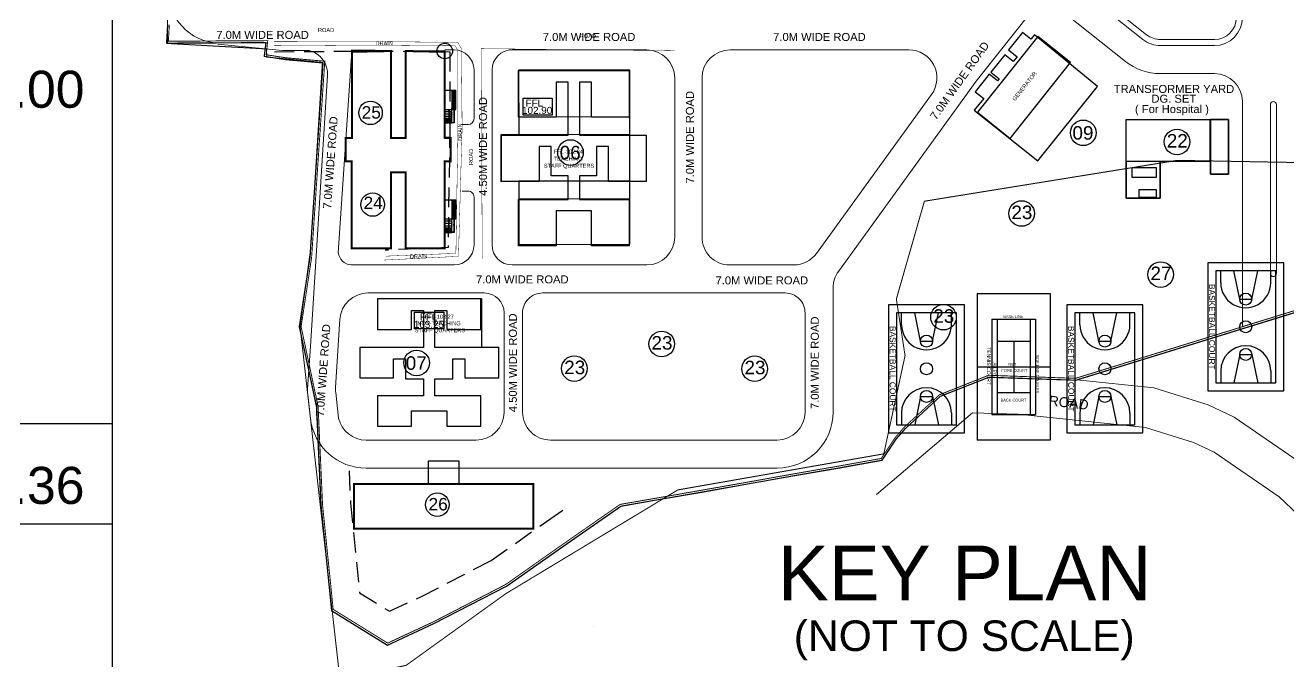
# Model space of a CAD drawing. Extents: x 6345096 to 6738923, y -6490958 to -6305885.
# Drawn here: x 6699366 to 6717932, y -6370210 to -6360860 of the extents above; entities that cross this region are included whole.
import ezdxf
from ezdxf.enums import TextEntityAlignment as Align

# ---------------------------------------------------------------- set-up
doc = ezdxf.new("R2010")
doc.units = 0
doc.header["$LTSCALE"] = 600
doc.header["$MEASUREMENT"] = 0
for name, pattern in [('1', [0]), ('CONTINUA', [0]), ('DASHED', [0.75, 0.5, -0.25]), ('DASHED2', [0.375, 0.25, -0.125]), ('HIDDEN', [0.375, 0.25, -0.125])]:
    doc.linetypes.add(name, pattern=pattern)
for name, color, linetype in [('Cal Hat', 8, 'CONTINUOUS'), ('play field', 30, '1'), ('TITLE', 7, 'CONTINUOUS')]:
    doc.layers.add(name, color=color, linetype=linetype)
doc.styles.add('AR', font='arial.ttf')
doc.styles.add('ari', font='arial.ttf')
doc.styles.add('ARIAL', font='arial.ttf')

# ---------------------------------------------------------------- blocks, each defined once
blk = doc.blocks.new('A$C57FB3ACC')
at = {"layer": 'play field', "color": 8}
for p, q in [((16000, 19000), (-16000, 19000)), ((-16000, 19000), (-16000, 0)), ((16000, 0), (16000, 19000)), ((14000, 17000), (-14000, 17000)), ((-14000, 17000), (-14000, 2000)), ((14000, 2000), (14000, 17000)), ((-11005.01906646974, 15750), (-14000, 15750)), ((11005.01906646974, 15750), (14000, 15750)), ((-6910.890824298374, 11000), (-14000, 12500)), ((-6910.890824298374, 8000), (-6910.890824298374, 11000)), ((6910.890824298374, 11000), (14000, 12500)), ((6910.890824298374, 8000), (6910.890824298374, 11000)), ((-6910.890824298374, 8000), (-14000, 6560.900439999066)), ((6910.890824298374, 8000), (14000, 6560.900439999066)), ((-11005.01906646974, 3250), (-14000, 3250)), ((11005.01906646974, 3250), (14000, 3250)), ((-16000, 0), (16000, 0)), ((-14000, 2000), (14000, 2000))]:
    blk.add_line(p, q, dxfattribs=at)
for centre in [(-6910.890824298374, 9500), (0, 9500), (6910.890824298374, 9500)]:
    blk.add_circle(centre, 1500, dxfattribs=at)
for centre, start, end in [((-11005.01906646974, 9500), 270, 90), ((11005.01906646974, 9500), 90, 270)]:
    blk.add_arc(centre, 6250, start, end, dxfattribs=at)
at = {"layer": 'play field', "color": 8, "style": 'ARIAL'}
blk.add_text('BASKETBALL COURT', height=1500, dxfattribs=at).set_placement((0, 322.0909529775381, -101446.0831865), align=Align.CENTER)
blk = doc.blocks.new('A$C5AAC70FB')
at = {"layer": 'play field', "color": 8, "linetype": 'Continuous'}
for p, q in [((-9140, 18300), (-9140, -18300)), ((-9140, 18300), (9140, 18300)), ((9140, 18300), (9140, -18300)), ((-5480, 11900), (5480, 11900)), ((-5480, 11900), (-5480, -11900)), ((-4110, 11900), (-4110, -11900)), ((4110, 11900), (4110, -11900)), ((5480, 11900), (5480, -11900)), ((-4110, 6400), (4110, 6400)), ((0, 6400), (0, -6400)), ((-9140, 0), (9140, 0)), ((-4110, -6400), (4110, -6400)), ((-5480, -11900), (5480, -11900)), ((9140, -18300), (-9140, -18300))]:
    blk.add_line(p, q, dxfattribs=at)
at = {"layer": 'play field', "color": 8, "linetype": 'Continuous', "style": 'ari'}
for s, p in [('BASE LINE', (-2617.251715769991, 12219.40859668329)), ('NET', (-1324.38076695241, 301.3204202204943)), ('FORE COURT', (-3061.297022789717, -1270.405404459685)), ('BACK COURT', (-3265.78584507294, -8653.840311143547))]:
    blk.add_text(s, height=700, dxfattribs=at).set_placement(p)
for s, height, p in [('TENNIS COURT', 900, (-6686.405499437824, 4908.493887424469)), ('ALLEY', 700, (-5063.902321655303, 1054.881387010217)), ('SIDE LINE DOUBLES', 700, (5578.658892244101, 3068.289263747633))]:
    blk.add_text(s, height=height, rotation=270, dxfattribs=at).set_placement(p)
blk = doc.blocks.new('A$C67844AE1')
at = {"layer": 'TITLE', "color": 8, "lineweight": 0}
for p, q in [((-16236.13057433441, -16785.7366180839, 6.041746194570441), (-15478.5552163301, -15834.73008634429, 6.041746194570441)), ((-14883.93285097741, -15767.41197728645, 6.041746194570441), (-13980.15159299877, -16487.36750564817, 6.041746194570441)), ((-27693.55929479469, -16228.86691820901, 6.041746194570441), (-26714.29723167978, -16322.65796003956, 6.041746194570441)), ((-26679.7175451871, -16324.31016659271, 6.041746194570441), (-26309.20610124525, -16324.31044453662, 6.041746194570441)), ((-24123.01868629362, -16313.80949970335, 6.041746194570441), (-24263.7890836494, -16313.80941199325, 6.041746194570441)), ((-21212.40150070284, -16313.81181946769, 6.041746194570441), (-23246.4990218468, -16313.81015732326, 6.041746194570441)), ((-17251.02850142494, -16313.81153865159, 6.041746194570441), (-19953.9350798456, -16313.81153865159, 6.041746194570441)), ((-26033.87566015497, -16699.32361606043, 6.041746194570441), (-26291.54600066226, -20787.00026284531, 6.041746194570441)), ((-23548.74740877002, -16616.05814672541, 6.041746194570441), (-23548.74890224542, -19259.85501350742, 6.041746194570441)), ((-20789.25575112831, -19138.95741074719, 6.041746194570441), (-20789.25439389516, -16736.95948278345, 6.041746194570441)), ((-20377.08223349508, -16736.48045547679, 6.041746194570441), (-20377.08223349508, -19138.47937361151, 6.041746194570441)), ((-18317.7210977599, -19659.64230823983, 6.041746194570441), (-16236.13057433441, -16785.7366180839, 6.041746194570441)), ((-12636.78400860168, -16671.72187961172, 6.041746194570441), (-13452.84733670205, -16671.72187961172, 6.041746194570441)), ((-18648.11658945028, -19387.17659035232, 6.041746194570441), (-16908.33113372512, -16985.17712657619, 6.041746194570441)), ((-12213.63658438623, -17094.86930382811, 6.041746194570441), (-12213.6369567411, -20493.47525531799, 6.041746194570441)), ((-25679.51314871013, -19562.10210048035, 6.041746194570441), (-24123.02057723608, -19562.10284927301, 6.041746194570441)), ((-23246.50091278646, -19562.10334441531, 6.041746194570441), (-21212.40341438726, -19562.104595921, 6.041746194570441)), ((-19960.46115516406, -19562.10530313849, 6.041746194570441), (-18990.81419619173, -19562.10585086141, 6.041746194570441)), ((-23667.87920333445, -19985.25063300785, 6.041746194570441), (-25425.0078760637, -19985.24964041635, 6.041746194570441)), ((-22786.05751862936, -19985.25130188651, 6.041746194570441), (-19122.23158580437, -19985.25130188651, 6.041746194570441)), ((-18398.17115416471, -21784.40163315646, 6.041746194570441), (-18398.17115416471, -19907.86047188938, 6.041746194570441)), ((-25847.31734326854, -20381.77642606106, 6.041746194570441), (-25912.44730074238, -21414.99664799962, 6.041746194570441)), ((-23365.63205981161, -21784.84745606501, 6.041746194570441), (-23365.63121387642, -20287.49896391388, 6.041746194570441)), ((-23088.3058495922, -21784.73707332462, 6.041746194570441), (-23088.3058495922, -20287.49946204107, 6.041746194570441)), ((-18819.98325450439, -21784.40163315646, 6.041746194570441), (-18819.98325450439, -20287.49946204107, 6.041746194570441)), ((-26291.54600066226, -20787.00026284531, 6.041746194570441), (-26335.12050112057, -21440.62182901707, 6.041746194570441)), ((-26333.38193552196, -21516.28027641214, 6.041746194570441), (-26292.3377845576, -21879.51833123993, 6.041746194570441)), ((-25910.60973807611, -21489.1285599526, 6.041746194570441), (-25866.96629078966, -21875.37021730561, 6.041746194570441)), ((-25451.2807163028, -22208.15760590602, 6.041746194570441), (-23788.69626923278, -22207.9946330199, 6.041746194570441)), ((-22665.11694684438, -22207.88449551165, 6.041746194570441), (-19243.08920018841, -22207.54905534815, 6.041746194570441)), ((-25451.16725534946, -22630.7906023981, 6.041746194570441), (-19243.04772165883, -22630.69647748116, 6.041746194570441))]:
    blk.add_line(p, q, dxfattribs=at)
at = {"layer": 'TITLE', "color": 8, "linetype": 'DASHED'}
for p, q in [((-26836.66796319094, -16340.82476489246), (-25341.21401870903, -16331.74041484389)), ((-25341.21401870903, -16331.74041484389), (-24185.47118912265, -16341.1228019204)), ((-24213.07213649619, -19300.88381020539), (-25161.6437872164, -19338.67026321683))]:
    blk.add_line(p, q, dxfattribs=at)
at = {"layer": 'TITLE', "color": 8, "linetype": 'DASHED', "ltscale": 100}
for p, q in [((-24262.48399872519, -16923.34726718627), (-24094.73626970407, -16923.34726718627)), ((-24094.73626981582, -17214.0797742093), (-24094.73626970407, -16923.34726718627)), ((-24262.48399872519, -17214.07977409754), (-24094.73626981582, -17214.0797742093)), ((-24262.48399883788, -18577.24920109008), (-24094.73626992945, -18577.24920109008)), ((-24094.73626992945, -18867.9817081159), (-24094.73626992945, -18577.24920109008)), ((-24262.48399883788, -18867.98170800135), (-24094.73626992945, -18867.9817081159))]:
    blk.add_line(p, q, dxfattribs=at)
at = {"layer": 'TITLE', "color": 8}
for p, q in [((-24158.20838540699, -16937.25068258028), (-24158.20838540699, -17214.0797742093)), ((-24140.07349575404, -16937.25068258028), (-24140.07349575404, -17200.17635881528)), ((-24121.93860610016, -16923.34726718627), (-24121.93860621285, -17214.0797742093)), ((-24158.20838552061, -18591.15261648409), (-24158.20838552061, -18867.9817081159)), ((-24140.07349586673, -18591.15261648409), (-24140.07349586673, -18854.07829272188)), ((-24121.93860632554, -18577.24920109008), (-24121.93860632554, -18867.9817081159))]:
    blk.add_line(p, q, dxfattribs=at)
at = {"layer": 'TITLE', "color": 8, "linetype": 'Continuous'}
for p, q in [((-24262.48399872519, -17242.43831282295), (-24158.20838540699, -17242.43831282295)), ((-24262.48399872519, -17279.09747911245), (-24158.20838540699, -17279.09747911245)), ((-24262.48399872519, -17315.34768525884), (-24158.20838540699, -17315.34768525884)), ((-24262.48399872519, -17345.97345121391), (-24158.20838540699, -17345.97345121391)), ((-24262.48399872519, -17363.30301682744), (-24158.20838540699, -17363.30301682744)), ((-24261.87950230576, -17214.0797742093), (-24171.20505628455, -17214.0797742093)), ((-24262.48399872519, -17376.94210878201), (-24158.20838540699, -17376.94210878201)), ((-24262.48399872519, -17387.85330185946), (-24158.20838540699, -17387.85330185946)), ((-24262.48399872519, -17396.0369987106), (-24158.20838540699, -17396.0369987106)), ((-24262.48399872519, -17403.25771812629), (-24158.20838540699, -17403.25771812629)), ((-24262.48399872519, -17408.39225511905), (-24158.20838540699, -17408.39225511905)), ((-24262.48399872519, -17412.56421744078), (-24158.20838540699, -17412.56421744078)), ((-24262.48399872519, -17415.61297453847), (-24158.20838540699, -17415.61297453847)), ((-24262.48399872519, -17417.79503421765), (-24158.20838540699, -17417.79503421765)), ((-24262.48399872519, -17417.79503421765), (-24158.20838540699, -17417.79503421765)), ((-24261.87950241845, -18867.9817081159), (-24171.20505639818, -18867.9817081159)), ((-24262.48399883788, -18896.34024672676), (-24158.20838552061, -18896.34024672676)), ((-24262.48399883788, -18932.99941301905), (-24158.20838552061, -18932.99941301905)), ((-24262.48399883788, -18969.24961916264), (-24158.20838552061, -18969.24961916264)), ((-24262.48399883788, -18999.87538511772), (-24158.20838552061, -18999.87538511772)), ((-24262.48399883788, -19017.20495073404), (-24158.20838552061, -19017.20495073404)), ((-24262.48399883788, -19030.84404268581), (-24158.20838552061, -19030.84404268581)), ((-24262.48399883788, -19041.75523576606), (-24158.20838552061, -19041.75523576606)), ((-24262.48399883788, -19049.93893250264), (-24158.20838552061, -19049.93893250264)), ((-24262.48399883788, -19057.15965203289), (-24158.20838552061, -19057.15965203289)), ((-24262.48399883788, -19062.29418902565), (-24158.20838552061, -19062.29418902565)), ((-24262.48399883788, -19066.46615123283), (-24158.20838552061, -19066.46615123283)), ((-24262.48399883788, -19069.51490844414), (-24158.20838552061, -19069.51490844414)), ((-24262.48399883788, -19071.69696812145), (-24158.20838552061, -19071.69696812145)), ((-24262.48399883788, -19071.69696812145), (-24158.20838552061, -19071.69696812145))]:
    blk.add_line(p, q, dxfattribs=at)
at = {"layer": 'TITLE', "color": 10, "const_width": 13.90341536710113}
for points in [[(-28451.31117618829, -15930.75249728002), (-28467.87179264612, -16210.0517660873), (-26967.79346851259, -16202.18135446589), (-26989.92021586094, -16410.08640367351), (-26668.81790076476, -16460.06694794353), (-26104.59704843815, -16509.78470159974), (-26302.12958008144, -19446.37821571622), (-26461.28282377217, -20494.47084922716), (-26203.43681076262, -21704.35703583341), (-26136.48606588412, -23190.24117042124), (-25974.53414860461, -24780.04178028926), (-25127.53202975728, -25303.76489114668), (-24428.47230482567, -24979.17676709034), (-23329.88752720319, -24412.24680237286), (-22466.85686992388, -23804.78625384066), (-21603.01902389899, -23204.31736918259), (-20976.70440534968, -23095.64375324082), (-20381.36585691478, -22991.72159010638), (-19689.94005721249, -22870.05700803082), (-19006.39585072268, -22747.7471685512), (-18322.98778915498, -22629.13324679062), (-17653.68342856411, -22509.33060868364), (-17442.17265672795, -22191.84297636803), (-17302.78714843933, -22031.05326980818), (-16773.81244061049, -21545.57228095829), (-16043.18920690753, -21255.79597723763), (-14732.03300415538, -21302.00477874372), (-4937.956947820261, -18274.15380112734)], [(-28424.10158364289, -15931.43583863694), (-28438.99975809827, -16182.6975753149), (-26937.52550213877, -16174.81983970571), (-26960.12786141131, -16387.19378405437), (-26665.52851406951, -16433.04906142876), (-26075.6678355094, -16485.02613347303), (-26275.06487600598, -19449.3381422013), (-26433.6442297427, -20493.65146307275), (-26176.3632609034, -21700.88630302809), (-26109.34589723498, -23188.24895511102), (-25948.82999964058, -24763.95288077276), (-25125.69322391599, -25272.91943860613), (-24440.44284463208, -24954.74328399263), (-23344.01962967496, -24388.92880413868), (-22482.44873602968, -23782.49573805742), (-21613.60158072039, -23178.5447943164), (-20981.36849081516, -23068.84424775839), (-20386.06178402714, -22964.92764285486), (-19694.69281388447, -22843.27306064498), (-19011.11743355636, -22720.95764306653), (-18327.71016354114, -22602.34385866858), (-17669.89212960843, -22484.59722427558), (-17463.85577859636, -22175.32695555594), (-17322.32444701996, -22012.06191055011), (-16788.50750106946, -21522.13682536688), (-16047.92344296724, -21228.40990698803), (-14735.67237557285, -21274.65729456954), (-4947.174260235392, -18248.53074446227)]]:
    blk.add_lwpolyline(points, dxfattribs=at)
at = {"layer": 'TITLE', "color": 10}
blk.add_lwpolyline([(-28451.31117618829, -15930.75249728002), (-28467.87179264612, -16210.0517660873), (-26967.79346851259, -16202.18135446589), (-26989.92021586094, -16410.08640367351), (-26668.81790076476, -16460.06694794353), (-26104.59704843815, -16509.78470159974), (-26302.12958008144, -19446.37821571622), (-26461.28282377217, -20494.47084922716), (-26203.43681076262, -21704.35703583341), (-26136.48606588412, -23190.24117042124), (-25974.53414860461, -24780.04178028926), (-25127.53202975728, -25303.76489114668), (-24428.47230482567, -24979.17676709034), (-23329.88752720319, -24412.24680237286), (-22466.85686992388, -23804.78625384066), (-21603.01902389899, -23204.31736918259), (-20976.70440534968, -23095.64375324082), (-20381.36585691478, -22991.72159010638), (-19689.94005721249, -22870.05700803082), (-19006.39585072268, -22747.7471685512), (-18322.98778915498, -22629.13324679062), (-17653.68342856411, -22509.33060868364), (-17442.17265672795, -22191.84297636803), (-17302.78714843933, -22031.05326980818), (-16773.81244061049, -21545.57228095829), (-16043.18920690753, -21255.79597723763), (-14732.03300415538, -21302.00477874372), (-4937.956947820261, -18274.15380112734)], dxfattribs=at)
at = {"layer": 'TITLE', "color": 8, "linetype": 'DASHED2', "lineweight": 0, "ltscale": 6, "const_width": 15.11240800771862, "elevation": 6.041746194570441, "flags": 128}
blk.add_lwpolyline([(-2003.942607223056, -7493.022437336855), (-2221.605873765424, -4307.361796673387), (-2175.489027251489, -3938.372299539857), (-1642.838876908645, 323.4609765885398), (-31.63796403072774, 24.63325830735266), (-84.93059517908841, 841.4086307333782), (-1706.645460566506, 881.6136084208265), (-3265.291560401209, 690.3582332814112), (-2836.478220277466, 167.1585978176445), (-4833.249894637614, -750.6262436248362), (-3799.088807530701, -1389.948632110842), (-5142.732266050763, -3563.411981752142), (-6084.858322412707, -4450.509217540734), (-6650.118356722407, -5438.195414333604), (-9382.008471018635, -5112.841180879623, 0.2432481144783865), (-10377.50674074236, -5544.875797742046), (-11866.9675324047, -5544.879686589353, 0.1663187665305588), (-12338.0777975684, -5051.480908730067), (-18844.77758856583, -2061.951781399548), (-19040.72283618059, -2458.023840594105), (-19480.61324196029, -2222.797760087997), (-21509.4650678644, -5575.341098213568), (-24942.08896204177, -3313.578777587973), (-24624.45408574585, -9224.480213693343), (-22945.68419595622, -9140.475591876544), (-23513.51374083478, -12602.37269944604), (-28454.08622551616, -12602.37269944604), (-28454.08622551616, -16216.56760477647), (-26957.89997406211, -16299.3263557367), (-26949.8603487974, -16422.41218512692), (-26111.32907236554, -16503.48865846172), (-26288.20469562989, -19309.43967782147), (-26448.87981755845, -20494.13156660181), (-25847.46642842516, -25816.60076768044), (-24848.61148361024, -25610.24737224635), (-23343.12513055932, -24528.20965815801), (-20742.27971240785, -22959.60215658788), (-17631.22960948199, -22415.08533672336), (-17309.78043791838, -20932.57389718946), (-17441.31981573347, -20076.69569815602), (-17017.68174000364, -18599.51898881141), (-13197.78392552584, -17982.00435156655), (-13197.78392552584, -17982.00435156655), (-13197.78392552584, -17982.00435156655), (-13197.78392552584, -17982.00435156655), (-4911.892013563775, -18134.04198074341), (-4911.892013563775, -18134.04198074341), (-4911.892013563775, -18134.04198074341), (-4911.892013563775, -18134.04198074341), (-4911.892013563775, -18134.04198074341), (-4911.892013563775, -18134.04198074341), (-4911.892013563775, -18134.04198074341), (-4911.892013563775, -18134.04198074341), (-4911.892013563775, -18134.04198074341), (-3079.13393324241, -17381.0627066223), (-3382.479550678283, -16841.79220015276), (-2832.221771162003, -15707.70815262571), (-2187.97141131945, -14381.29033707548), (-2077.319692396559, -13894.52980276849), (-1841.649042517878, -10424.78048633132)], format="xyb", close=True, dxfattribs=at)
at = {"layer": 'TITLE', "color": 8, "lineweight": 0, "elevation": 6.041746194570441}
for points in [[(-12213.63658438623, -14456.86706039216, 0.4142135623730989), (-12636.78400860168, -14033.71963617485), (-13839.94787144475, -14033.71963617485, 0.2283833569442895), (-14170.91810870636, -14193.21493224334), (-14687.59883194137, -14841.8193746144, 0.4142135623730747), (-14620.28072288539, -15436.4417400239), (-13716.49946490768, -16156.39726838656, 0.1697700466406371), (-13452.84733670205, -16248.5744553972), (-12636.78400860168, -16248.5744553972, 0.4142135623730849), (-12213.63658438623, -15825.42703118082)], [(-12304.3110324312, -14456.86706039216, 0.414213562373095), (-12636.78400860168, -14124.39408422168), (-13839.94787144475, -14124.39408422168, 0.2283833569443077), (-14099.99591498356, -14249.71181687433), (-14616.67663821951, -14898.31625919137, 0.4142135623730639), (-14563.7838382544, -15365.51954630204), (-13660.00258027576, -16085.47507471777, 0.1697700466406407), (-13452.84733670205, -16157.9000073513), (-12636.78400860168, -16157.9000073513, 0.414213562373095), (-12304.3110324312, -15825.42703118082)], [(-11699.81471212301, -17140.20652785059, 0.9999999999993792), (-11790.48916016985, -17140.20652785059), (-11790.48939594533, -19690.50093988422, 1.000001114345017), (-11699.81494790036, -19690.50093988422)]]:
    blk.add_lwpolyline(points, format="xyb", close=True, dxfattribs=at)
at = {"layer": 'TITLE', "color": 8, "const_width": 6.04496320308745}
for points in [[(-26842.40244478919, -16184.62217068952), (-25340.75838585664, -16186.65950465389), (-24066.65314942505, -16201.9333736347), (-24012.56300008297, -16291.28717854805), (-24001.07049740944, -17491.19665745553), (-24056.37634931225, -19432.33462791611), (-25174.57394480892, -19487.99731402472)], [(-26837.21876799408, -16250.15198980272), (-25341.12137837056, -16241.0637310585), (-24105.8122396851, -16251.09204202332), (-24064.58099648822, -16320.87545993365), (-24064.05562874582, -17491.92132764589), (-24094.95705747977, -19386.92504568119), (-25158.03462333512, -19429.27285404783)], [(-23715.02758846432, -16295.37302289158), (-23696.3777541006, -19474.47739114612)], [(-23715.02758846432, -16295.37302289158), (-20791.94273805618, -16326.69409971312)]]:
    blk.add_lwpolyline(points, dxfattribs=at)
at = {"layer": 'TITLE', "color": 8}
for points in [[(-16264.37181167584, -17225.02263024636), (-15303.69767955318, -17991.92602580972), (-14403.57394260168, -16864.3773012422), (-15353.59050529171, -16084.117470528), (-15407.52082701121, -16151.67417355254), (-15535.07544114348, -16049.84769210871), (-15746.2711063968, -16314.40541026928), (-15618.71649226453, -16416.23189176898), (-15676.04102989007, -16488.04041524418), (-15803.59564402234, -16386.21393380035), (-16014.79130927566, -16650.77165201586), (-15887.23669514339, -16752.59813345969), (-15910.99620750826, -16782.36087673903), (-16038.55082164053, -16680.5343952952), (-16249.74648689386, -16945.09211351164), (-16122.19187276158, -17046.91859495547), (-16264.37181167584, -17225.02263024636)], [(-24198.7096388638, -17385.64508484211), (-24198.7096388638, -17231.22552830726), (-24187.17225443944, -17239.97733194288), (-24190.91679792758, -17242.47591781802), (-24198.7096388638, -17231.22552830726), (-24210.24702317547, -17239.97733194288), (-24206.50247968826, -17242.47591781802), (-24198.7096388638, -17231.22552830726)], [(-24124.96108774655, -17214.0797742093), (-24124.96108774655, -17414.77255257126), (-24155.18590376154, -17414.77255257126), (-24155.18590376154, -17214.0797742093)], [(-21469.39107177686, -17325.86108286865), (-23147.6623594081, -17329.22815520596)], [(-21469.29070294928, -17591.23497168627), (-23147.56199058052, -17594.60204402357)], [(-21469.79537471849, -18295.5400394043), (-23146.28743949719, -18298.90354213305)], [(-21469.69325231574, -18565.55043715704), (-23146.1853170963, -18568.9139398858)], [(-24198.70963897649, -19039.54701863509), (-24198.70963897649, -18885.12746221106), (-24187.1722545512, -18893.87926584668), (-24190.9167980412, -18896.37785172369), (-24198.70963897649, -18885.12746221106), (-24210.24702328816, -18893.87926584668), (-24206.50247991178, -18896.37785172369), (-24198.70963897649, -18885.12746221106)], [(-24124.96108785924, -18867.9817081159), (-24124.96108785924, -19068.674486476), (-24155.18590387329, -19068.674486476), (-24155.18590387329, -18867.9817081159)], [(-25278.87271229737, -20071.27629710548), (-23710.70903195441, -20071.12487076502), (-23708.11789322924, -20802.49246874731), (-23439.50417581666, -20802.57642017584)]]:
    blk.add_lwpolyline(points, dxfattribs=at)
for points in [[(-14810.95924409013, -16506.05075729918), (-15304.45250959601, -16111.56903219689), (-16217.43684287276, -17256.077995033), (-15723.94357736688, -17650.55972013716)], [(-21468.66403689887, -19248.13238829654), (-21469.65837282501, -16619.12010142207), (-23146.92148870695, -16622.48515108414), (-23146.55381871946, -17594.60002134554), (-23415.74964662362, -17595.14010197576), (-23415.48326740041, -18299.44362276606), (-23146.28743949719, -18298.90354213305), (-23145.92715266813, -19251.49743795767)], [(-23081.39701650571, -17044.43152739014), (-22638.97062613163, -17044.43152739014), (-22638.97062613163, -17298.40312550776), (-23081.39701650571, -17298.40312550776)], [(-24158.20838540699, -17417.79503421765), (-24158.20838540699, -17214.0797742093), (-24121.93860621285, -17214.0797742093), (-24121.93860610016, -17417.79503421765)], [(-24158.20838552061, -19071.69696812145), (-24158.20838552061, -18867.9817081159), (-24121.93860632554, -18867.9817081159), (-24121.93860632554, -19071.69696812145)]]:
    blk.add_lwpolyline(points, close=True, dxfattribs=at)
at = {"layer": 'TITLE', "color": 8, "lineweight": 0, "flags": 128}
for points in [[(-14712.60666238703, -21295.9991006637), (-13551.69221855141, -21418.79475787282), (-12728.86185968574, -21674.80917806458), (-12337.81246470381, -21859.86315300968), (-11275.69278377574, -22591.13722230121), (-10066.54732645117, -23734.78175540455), (-9555.437466527335, -23608.67100767326), (-6915.913472253829, -20948.12371944729), (-5873.055280753411, -19884.63406853843), (-4768.624665680341, -18902.19643278327), (-3197.211878025904, -17786.98432364874), (-1754.340215558186, -16633.28889066633), (-1252.112703654915, -16134.42431265861)], [(-17743.16905268189, -23030.62248945236), (-16289.52961813565, -21793.41691747867), (-15599.67982719, -21813.56319507491), (-13675.17068321165, -22017.1280369265), (-12950.30200656038, -22242.66278047487), (-12642.21173116099, -22388.45850561466), (-11659.27221613843, -23065.21668261569), (-10243.1773751229, -24404.59989209659), (-9244.045400609262, -24158.07504438516), (-6483.041096380912, -21375.07987924013), (-5453.461060776375, -20325.13107358199), (-4389.491171839647, -19378.68496098742), (-2831.12248757109, -18272.73008975666), (-1349.083759765141, -17087.71734317299), (-823.6367261083797, -16565.78872220404)]]:
    blk.add_lwpolyline(points, dxfattribs=at)
at = {"layer": 'TITLE', "color": 8, "lineweight": 0}
blk.add_lwpolyline([(-25668.65088881925, -16333.72947720625), (-25873.39944090229, -19377.59908690024)], dxfattribs=at)
at = {"layer": 'TITLE', "color": 8, "linetype": 'CONTINUA', "const_width": 30.22481601543724}
blk.add_lwpolyline([(-24262.48399883788, -19296.87184662651), (-24262.48399883788, -17999.01824744698), (-24171.80955079105, -17999.01824744698), (-24171.80955079105, -17643.00013748556), (-24262.4839986125, -17643.00013635959), (-24262.48399872519, -16331.27334598731), (-24855.79713696428, -16331.24312381074), (-24855.79713696428, -17643.00013827439), (-25073.41581236478, -17643.00013793539), (-25073.41581236478, -16331.21290006023), (-25666.72895094194, -16331.24312336184), (-25666.72895082925, -17643.00013793539), (-25758.00789506827, -17643.00013793539), (-25758.00789506827, -17999.04847063404), (-25667.33344702329, -17999.04847074579), (-25667.33344702329, -19310.17076548934), (-25667.33344702329, -19310.77526179515), (-25073.7180604618, -19310.77526179515), (-25073.7180604618, -18162.26247707196), (-24856.09938528482, -18162.23225478549), (-24856.09938528482, -19310.77526202053), (-24276.38741411921, -19310.77526202053), (-24262.48399883788, -19310.77526202053)], close=True, dxfattribs=at)
at = {"layer": 'TITLE', "color": 8}
for points, elevation in [([(-25667.33344695903, -19308.17622512858), (-25073.71806038916, -19308.17622512858), (-25073.87720176205, -18162.26249904372), (-24856.09938520752, -18162.26249904372), (-24856.09938520752, -19310.77526190877), (-24262.48399874568, -19310.77526190877), (-24262.48399875592, -17999.01824731287), (-24171.80955069046, -17999.01824731287), (-24175.50128443819, -17643.00013730209), (-24262.48399851937, -17643.00013731141), (-24262.4839986274, -16331.27334582713), (-24855.79713687953, -16331.27334582713), (-24855.79713891819, -17643.00013813656), (-25073.41581229772, -17643.00013779849), (-25073.4826345779, -16331.21290330123), (-25666.72895087209, -16331.21290335525), (-25666.72895087209, -17643.00013779849), (-25756.72012510616, -17643.00013779849), (-25758.00789500307, -17999.04847049993), (-25667.33344695903, -17999.04847061448), (-25667.33344695903, -19310.77526168525)], 1.129480330375188e-07), ([(-12423.4760630345, -17366.22580077499), (-12695.49940075446, -17366.22577099409), (-12695.49949128367, -18192.29525568429), (-12423.47615356278, -18192.29528546613)], 6.041746194570441), ([(-24719.30089346319, -20275.29550600424), (-24276.87450308818, -20275.29550600424), (-24276.87450308818, -20529.26710412186), (-24719.30089346319, -20529.26710412186)], -6.041746194570441), ([(-24514.74741150532, -22872.58913051989), (-24045.65826695971, -22872.58913051989), (-24045.65826695971, -22528.00142563321), (-24514.74741150532, -22528.00142563321)], 6.041746194570441), ([(-24514.74741150532, -22872.58913063444), (-24045.65826695971, -22872.58913063444), (-24045.65826695971, -22528.00142574683), (-24514.74741150532, -22528.00142574683)], 6.041746194570441)]:
    blk.add_lwpolyline(points, close=True, dxfattribs=dict(at, elevation=elevation))
at = {"layer": 'TITLE', "color": 8, "linetype": 'DASHED'}
for points in [[(-24185.47118912265, -16341.1228019204), (-24184.95533497538, -17490.96277153026), (-24213.9766652314, -19270.67105479073), (-24213.07213649619, -19300.88381020539)], [(-25709.13859627582, -22669.59472704213), (-25687.16549524385, -23157.25893913768), (-25548.98768223543, -24513.68111083657), (-25097.08957629558, -24793.10128765181), (-24626.65124108549, -24574.66688026581), (-23563.85233487189, -24026.20438686106), (-22724.98887709063, -23435.75438151788), (-22416.22641974408, -23221.12816522177)]]:
    blk.add_lwpolyline(points, dxfattribs=at)
at = {"layer": 'TITLE', "color": 8, "lineweight": 0, "elevation": 6.041746194570441}
for points in [[(-24002.12213794049, -17443.14542355295), (-23911.44566822983, -17443.14547478594, 0.4142135623730498), (-23820.77116895188, -17352.47107797023), (-23820.77075290773, -16616.05783061218)], [(-24002.12213794049, -18446.04130878113), (-23911.44633716345, -18446.04125754815, -0.4142138932811963), (-23820.77183788642, -18536.71575682703), (-23820.77224638592, -19259.85485986993)]]:
    blk.add_lwpolyline(points, format="xyb", dxfattribs=at)
at = {"layer": 'TITLE', "color": 8, "ltscale": 1.5, "elevation": -6.041746194570441}
blk.add_lwpolyline([(-23148.62286343705, -16626.05401331745), (-22297.18979622889, -16626.05449432693), (-21747.70264107641, -16626.05480481219), (-21477.79135374725, -16626.0549572669), (-21477.7917500874, -17327.57661727723), (-22045.41563505214, -17327.57629660051), (-22045.41533633508, -16798.94058422185), (-22226.76423242781, -16798.94048175868), (-22226.76468461473, -17599.29729012493), (-22226.76468461473, -17599.29729012493), (-21222.08996015042, -17599.2978577232), (-21222.09035649057, -18300.81951767486), (-21789.71424134262, -18300.81919700094), (-21789.71394273732, -17772.18348461948), (-21971.06283883099, -17772.1833821591), (-21971.06283883099, -17772.1833821591), (-21971.06308913138, -18215.23467504699), (-22226.76503264811, -18215.23453058582), (-22226.76523453463, -18572.54004606325), (-22226.76523453463, -18572.54004606325), (-21477.7924534753, -18572.54046919942), (-21477.79284981452, -19274.06212920975), (-22045.41673478018, -19274.06180853304), (-22045.41643606313, -18745.42609615438), (-22581.00017581973, -18745.42579355184), (-22581.00047453772, -19274.06150593329), (-23148.6243593907, -19274.06118525937), (-23148.62396305334, -18572.53952524997), (-22399.6511821067, -18572.53994838614), (-22399.6511821067, -18572.53994838614), (-22399.65098022111, -18215.23408318404), (-22655.35292373877, -18215.23428844661), (-22655.35267343745, -17772.18299555872), (-22836.70156953018, -17772.18289309647), (-22836.70186813548, -18300.81860547792), (-23404.32575310115, -18300.81828480121), (-23404.32535676286, -17599.29662484955), (-22399.65063229855, -17599.29719244782), (-22399.65063229855, -17599.29719244782), (-22399.6501801135, -16798.94038408156), (-22580.99907620531, -16798.94028161932), (-22580.99937481061, -17327.57599400077), (-23148.62325977627, -17327.57567332685)], close=True, dxfattribs=at)
at = {"layer": 'TITLE', "color": 8, "linetype": 'CONTINUA'}
for points in [[(-24158.20838540699, -16937.25068258028), (-24158.20838540699, -16923.34726718627), (-24131.00605103932, -16923.34726718627), (-24131.00605103932, -16937.25068258028)], [(-24158.2083856333, -17214.0797742093), (-24158.2083856333, -17200.17635881528), (-24131.00605115201, -17200.17635881528), (-24131.00605115201, -17214.0797742093)], [(-24158.20838552061, -18591.15261648409), (-24158.20838552061, -18577.24920109008), (-24131.00605115201, -18577.24920109008), (-24131.00605115201, -18591.15261648409)], [(-24158.20838574599, -18867.9817081159), (-24158.20838574599, -18854.07829272188), (-24131.00605137739, -18854.07829272188), (-24131.00605137739, -18867.9817081159)]]:
    blk.add_lwpolyline(points, close=True, dxfattribs=at)
at = {"layer": 'TITLE', "color": 8, "elevation": 6.041746194570441}
blk.add_lwpolyline([(-12423.4760630345, -17366.22580077499), (-12423.47615345009, -18192.29528546613), (-12695.49949128367, -18192.29525568429), (-12695.49947011564, -17998.52891235147), (-13455.50945427828, -17998.52882908657), (-13455.50951474346, -18550.94550065231), (-13971.14488031808, -18550.94544412941), (-13971.14475049358, -17366.22563126218), (-12423.4760630345, -17366.22580077499)], dxfattribs=at)
at = {"layer": 'TITLE', "color": 8, "ltscale": 5, "elevation": 6.041746194570441}
for points in [[(-12706.53851281665, -17998.52891116869), (-13971.14481974021, -17998.52877261955), (-13971.14475049358, -17366.22563126218), (-12706.53844357096, -17366.22576975543)], [(-13455.50945427828, -17998.52882908657), (-13971.14481974021, -17998.52877261955), (-13971.14488031808, -18550.94544412941), (-13455.50951474346, -18550.94550065231)], [(-13880.47037811112, -18089.20322730858), (-13515.95909813233, -18089.20326728001), (-13515.95911502279, -18243.34983176272), (-13880.47039500158, -18243.34979179036)], [(-13772.26557533816, -18424.69869779143), (-13515.95913652796, -18424.69872588571), (-13515.95914936345, -18541.97101396322), (-13772.26558828633, -18541.97098592762)]]:
    blk.add_lwpolyline(points, close=True, dxfattribs=at)
at = {"layer": 'TITLE', "color": 8, "ltscale": 1.5, "elevation": 6.041746194570441}
blk.add_lwpolyline([(-24584.53231951315, -20806.53990539629), (-25548.70535916463, -20806.76487021241), (-25548.70563862845, -21265.58125758078), (-25035.48613967188, -21265.58237639256), (-25035.48596548475, -20979.42639309447), (-24854.13706939202, -20979.42650354933), (-24854.13725450076, -21283.49183294456), (-24584.53261001315, -21283.49118242133), (-24584.53276471887, -21537.60776933189), (-25279.10087692738, -21537.60475743841), (-25279.10115627851, -21996.42114480864), (-24765.88194027543, -21996.4214573754), (-24765.88078346197, -21764.89991486818), (-24230.29704359081, -21764.90024105832), (-24230.2982004052, -21996.42178356834), (-23717.07898440305, -21996.42209613509), (-23717.07870493922, -21537.60570876487), (-24411.6468171468, -21537.60528574046), (-24411.64666232746, -21283.49128769804), (-24142.04057897162, -21283.49144341797), (-24142.04039375018, -20979.42611402366), (-23960.69149765745, -20979.42622448131), (-23960.69167195633, -21265.5822077794), (-23447.47273530439, -21265.58252034616), (-23447.47245595511, -20806.76613292284), (-24411.64637205284, -20806.76555423345), (-24411.64603212569, -20248.58622679487), (-24230.29713603389, -20248.58633725252), (-24230.29731022101, -20534.74232049566), (-23717.07809421699, -20534.74263306241), (-23717.07781475317, -20075.92624569405), (-25279.09998674132, -20075.92529436853), (-25279.10026609339, -20534.74168179184), (-24765.88105008937, -20534.74199436139), (-24765.88087579142, -20248.58601106051), (-24584.53197969776, -20248.58612151816), (-24584.53231951315, -20806.53990539629)], dxfattribs=at)
at = {"layer": 'TITLE', "color": 8, "lineweight": 0, "elevation": 6.041746194570441}
blk.add_lwpolyline([(-12213.6369567411, -20493.47525531799), (-11276.66762839817, -20203.25585357659)], dxfattribs=at)
at = {"layer": 'TITLE', "color": 8, "const_width": 30.22481601543724, "elevation": 6.041746194570441}
blk.add_lwpolyline([(-22925.22433725838, -22872.58913051989), (-23123.1968821818, -22872.58913051989), (-23123.19688229449, -22872.58913051989), (-23244.09614635538, -22872.58913051989), (-23244.09614635538, -22872.58913051989), (-25635.18134131841, -22872.58913051989), (-25635.18134131841, -23544.78903876804), (-23244.09614635538, -23544.78903876804), (-23244.09614635538, -23544.78903876804), (-23123.19688229449, -23544.78903876804), (-23123.1968821818, -23544.78903876804), (-22925.22433725838, -23544.78903876804), (-22925.22433725838, -22872.58913051989)], dxfattribs=at)
at = {"layer": 'TITLE', "color": 8, "linetype": 'HIDDEN', "lineweight": 0, "ltscale": 30000, "elevation": -4.871341185243364, "flags": 128}
blk.add_lwpolyline([(-22012.41837946605, -25025.64221291523), (-22013.53276536334, -25027.2160108164)], dxfattribs=at)
at = {"layer": 'TITLE', "color": 8}
for centre, radius in [((-24262.48399872519, -16331.27334598731), 117.3053093275814), ((-25384.78239190485, -17265.11794921383, 4.833396955656353), 177.2328674355951), ((-14617.95768576674, -17566.10222792905), 193.3449462933765), ((-13201.7400352722, -17704.48371020518, 6.041746194570441), 193.3449462933765), ((-22364.00013182871, -17864.20120465476, 6.041746194570441), 193.3449462933765), ((-25352.40195537824, -18649.38823178038, 6.041746194570441), 177.2328674355951), ((-15549.21376736928, -18785.19633727055, 6.041746194570441), 193.3449462933765), ((-13447.98087012582, -19706.94077888597, 6.041746194570441), 193.3449462933765), ((-16728.97955991421, -20350.810871928, 6.041746194570441), 193.3449462933765), ((-20985.74335263856, -20755.76976182405, 6.043717860784381), 193.3449462933765), ((-24689.57643194124, -21042.55687910505), 193.3449462933765), ((-22304.6625785986, -21127.06358888932, 6.041746194570441), 193.3449462933765), ((-19581.00544372667, -21128.87063528039, 6.041746194570441), 193.3449462933765), ((-24374.65782130323, -23182.79326365236, 6.041746194570441), 177.2328674355951)]:
    blk.add_circle(centre, radius, dxfattribs=at)
at = {"layer": 'TITLE', "color": 8, "lineweight": 0}
for centre, radius, start, end in [((-27636.09413373005, -15397.47177841421, 6.041746194570441), 817.8453058106492, 179.9976521224719, 266.3433674655474), ((-26679.71727304254, -15961.61237440817, 6.041746194570441), 362.6977921852469, 264.5290351885139, 269.9999466391471), ((-26395.85499864444, -16676.50592581648, 6.041746194570441), 362.6977921852469, 356.3930928132541, 76.17830801994741), ((-24123.01891306229, -16616.05765985791, 6.041746194570441), 302.2481601544206, 359.9999466391471, 89.99994663914711), ((-23246.49924861547, -16616.05831747781, 6.041746194570441), 302.2481601543449, 89.99994663914711, 179.9999466391471), ((-21212.40181811061, -16736.95924368408, 6.041746194570441), 423.1474242161327, 359.9999466391471, 89.99994663914711), ((-19953.9350798456, -16736.95896286797, 6.041746194570441), 423.1474242161214, 90, 179.9352199108066), ((-17251.02850142494, -16736.95896286797, 6.041746194570441), 423.147424216173, 324.0839072568752, 90), ((-13452.84733670205, -15825.42703118082, 6.041746194570441), 846.2948484322428, 231.4590200696275, 270), ((-12636.78400860168, -17094.86930382811, 6.041746194570441), 423.1474242161214, 0, 90), ((-24123.02040653955, -19259.85468911845, 6.041746194570441), 302.2481601543925, 269.9999466391471, 359.9999466391471), ((-23246.50074209087, -19259.85518426076, 6.041746194570441), 302.2481601544206, 179.9999466391471, 269.9999466391471), ((-21212.40317534562, -19138.95717170369, 6.041746194570441), 423.1474242161045, 269.9999466391471, 359.9999466391471), ((-19958.5561266467, -19143.55278257187, 6.041746194570441), 418.5568558462903, 179.3054914926578, 269.739224611673), ((-25658.02536719758, -19345.39661871083), 217.7682037945195, 188.5037984150318, 264.3372548839549), ((-18990.81395714823, -19138.95842664689, 6.041746194570441), 423.1474242161889, 269.9999466391471, 324.0839072568752), ((-17975.02372994833, -19907.86047188938, 6.041746194570441), 423.1474242161214, 144.0839072568753, 180), ((-25425.00811510719, -20408.39706463087, 6.041746194570441), 423.1474242161045, 89.99994663914711, 176.3930928132541), ((-23667.87937403005, -20287.49879316241, 6.041746194570441), 302.2481601544769, 359.9999466391471, 89.99994663914711), ((-22786.05768943857, -20287.49946204107, 6.041746194570441), 302.2481601543724, 89.99994663914711, 180), ((-19122.23141465895, -20287.49946204107, 6.041746194570441), 302.2481601543724, 0, 90.00005336085289), ((-25912.91027002595, -21468.76900303084, 6.041746194570441), 423.1474242161272, 176.1859393744027, 186.4467793166379), ((-25490.13807257917, -21441.6172865713, 6.041746194570441), 423.1474242162275, 176.3930928132541, 186.4467793166379), ((-25451.39445345383, -21784.49578447919, 6.041746194570441), 846.2948484322565, 186.4467793166379, 270.0153679258222), ((-25449.57634336036, -21780.01802018657, 6.041746194570441), 428.1429781434553, 192.8683103863186, 269.7719351125573), ((-23788.779484028, -21784.84721702244, 6.041746194570441), 423.1474242161154, 269.9999466391471, 359.9999466391471), ((-22665.15842537582, -21784.73707332462, 6.041746194570441), 423.1474242161214, 180, 270.0056028895618), ((-19243.13067871984, -21784.40163315646, 6.041746194570441), 423.1474242161214, 270.0056028895618, 0), ((-19243.13067871984, -21784.40163315646, 6.041746194570441), 846.2948484322428, 270.0056028895618, 0)]:
    blk.add_arc(centre, radius, start, end, dxfattribs=at)
at = {"layer": 'TITLE', "color": 8, "linetype": 'Continuous', "style": 'AR'}
for p in [(-27015.34355133306, -16087.26216939837), (-22083.09333070554, -16118.44787711184), (-18603.49395853654, -16118.44787711184), (-23091.82247875258, -19780.04738346487), (-19473.71099215001, -19795.12464906927)]:
    blk.add_text('7.0M WIDE ROAD', height=120.899264061749, dxfattribs=at).set_placement(p, align=Align.MIDDLE_CENTER)
at = {"layer": 'TITLE', "color": 8, "linetype": 'Continuous', "style": 'ARIAL'}
for s, rotation, p in [('ROAD', 0.269734371413021, (-26177.99067692552, -16044.48365579825)), ('DRAIN', 0.269734371413021, (-25309.47467811313, -16245.92951352615)), ('ROAD', 0.269734371413021, (-22224.12824877072, -16134.4101625802)), ('GENERATOR', 51.51171691199669, (-15648.16419589613, -17089.98072369397)), ('DRAIN', 89.28139200982356, (-24004.09288458806, -17687.41051659733)), ('ROAD', 89.86730200122074, (-23837.08924134169, -18052.24771304522)), ('DRAIN', 1.892131110612774, (-24789.27482394222, -19464.8768704934))]:
    blk.add_text(s, height=60.44963203087448, rotation=rotation, dxfattribs=at).set_placement(p)
at = {"layer": 'TITLE', "color": 8, "linetype": 'Continuous', "style": 'AR'}
for s, rotation, p in [('7.0M WIDE ROAD', 54.45096438359923, (-16485.74371837731, -16778.40639468189)), ('7.0M WIDE ROAD', 90, (-20560.25543675106, -17633.33437641989)), ('4.50M WIDE ROAD', 90, (-23685.64711997192, -17771.7910164427)), ('7.0M WIDE ROAD', 85.81497743610286, (-25990.70037779398, -18015.59642007388)), ('4.50M WIDE ROAD', 90, (-23234.97566443402, -21039.30446039513)), ('7.0M WIDE ROAD', 90, (-18673.23097070586, -21039.30446039513)), ('7.0M WIDE ROAD', 85.81497743610286, (-26100.70742990822, -21153.56514463387, 6.041746194570441))]:
    blk.add_text(s, height=120.899264061749, rotation=rotation, dxfattribs=at).set_placement(p, align=Align.MIDDLE_CENTER)
for s, p in [('TRANSFORMER YARD', (-13247.03797402699, -16964.06340224203, 6.041746194570441)), ('( For Hospital )', (-13277.9497532798, -17267.78606960457, 6.041746194570441)), ('DG. SET ', (-13226.66659050528, -17111.58574010246, 6.041746194570441))]:
    blk.add_text(s, height=120.899264061749, dxfattribs=at).set_placement(p, align=Align.CENTER)
at = {"layer": 'TITLE', "color": 8, "style": 'ari'}
for s, height, p in [('25', 187.1531830884384, (-25518.70026216283, -17351.17414515372, 4.833396955656353)), ('09', 204.167108823751, (-14781.22437214479, -17669.61701922584)), ('22', 204.167108823751, (-13356.10272306483, -17788.85332869459, 6.041746194570441)), ('06', 204.167108823751, (-22527.26681820769, -17967.71599595156, 6.041746194570441)), ('24', 187.1531830884384, (-25490.42123133969, -18718.42684003618, 6.041746194570441)), ('23', 204.167108823751, (-15703.5764552746, -18869.56595581584, 6.041746194570441)), ('27', 204.167108823751, (-13602.3435580302, -19791.31039743125, 6.041746194570441)), ('23', 204.167108823751, (-16883.34224781767, -20435.18049047329, 6.041746194570441)), ('23', 204.167108823751, (-21140.10604042932, -20840.13938037213, 6.043717860784381)), ('07', 204.167108823751, (-24852.8431182066, -21146.07167045958)), ('23', 204.167108823751, (-22459.02526639029, -21211.43320743646, 6.041746194570441)), ('23', 204.167108823751, (-19735.36813151743, -21213.24025376979, 6.041746194570441)), ('26', 187.1531830884384, (-24508.57569156028, -23268.84945959132, 6.041746194570441))]:
    blk.add_text(s, height=height, dxfattribs=at).set_placement(p)
at = {"layer": 'TITLE', "color": 8, "style": 'ARIAL'}
for s, p in [('102.90', (-22867.95941122063, -17227.66247707978, -12502.92125221679)), ('FFL', (-22909.23770646192, -17116.55681604892, -12502.92125221679)), ('103.25', (-24502.68468073197, -20459.27477395814, -12508.96299841136)), ('FFL', (-24507.04139137082, -20345.81157723069, -12502.92125221679))]:
    blk.add_text(s, height=106.6331509170039, dxfattribs=at).set_placement(p, align=Align.MIDDLE)
for s, height, rotation, p in [('RAMP', 8.704747012445928, 90, (-24202.81956889015, -17319.25938345678)), ('(SLOPE 1 IN 8)', 8.704747012445928, 90, (-24187.7003018586, -17340.57024343964)), ('FLOWER BED', 8.704747012445928, 90, (-24133.52684843261, -17333.32711669896)), ('Up', 8.704747012445928, 90, (-24199.33712675422, -17398.650180283)), ('(SLOPE 1 IN 8)', 8.704747012445928, 90, (-24187.70030197129, -18994.47217723168)), ('FLOWER BED', 8.704747012445928, 90, (-24133.52684854437, -18987.22905049101)), ('ROAD', 149.5112284510013, 353.3892712525977, (-15145.6458926741, -21682.08922547009, 6.063842629108694))]:
    blk.add_text(s, height=height, rotation=rotation, dxfattribs=at).set_placement(p)
at = {"layer": 'TITLE', "color": 8, "linetype": 'Continuous', "style": 'ARIAL'}
for s, p in [('TEACHING', (-22617.04742447566, -17988.97916400712)), ('FFL-102.84', (-22613.17309257016, -17880.59669389389)), ('STAFF QUARTERS', (-22766.60584890656, -18094.63395351265)), ('NON-TEACHING', (-24675.74138924479, -20474.68816028722)), ('FFL-103.27', (-24563.07114381064, -20372.79078511521)), ('STAFF QUARTERS', (-24716.50390014797, -20578.83818502538))]:
    blk.add_text(s, height=60.44963203087448, dxfattribs=at).set_placement(p)
blk = doc.blocks.new('A$C305E440D')
at = {"layer": 'TITLE', "ltscale": 0.005}
for p, q in [((0, 0), (1.029833236709237, -43916.42115252465)), ((-25212.68260775879, -42274.49142440595, -5.05686377223752e-08), (0.9379161391407251, -42274.49142440595, -4.688747564124833e-08)), ((1.029833236709237, -43916.42115252465), (-25212.68260775879, -43916.42115252465))]:
    blk.add_line(p, q, dxfattribs=at)
at = {"layer": 'TITLE', "color": 7, "style": 'ari'}
blk.add_text('11074.00', height=604.8958199420174, dxfattribs=at).set_placement((-450.4724805057049, -37118.39641082473), align=Align.RIGHT)
at = {"layer": 'TITLE', "color": 10, "style": 'ari'}
blk.add_text('65713.36', height=604.8958199420174, dxfattribs=at).set_placement((-450.4278837144375, -43585.25796593353), align=Align.RIGHT)

msp = doc.modelspace()

# ---------------------------------------------------------------- linework, layer by layer
at = {"layer": 'TITLE'}
msp.add_line((6700642.243771492, -6328665.315236666, 2.784565431777885), (6700642.243771492, -6473729.943410496, 2.784565431777885), dxfattribs=at)

# ---------------------------------------------------------------- block references
at = {"layer": 'Cal Hat', "xscale": 0.900000000372529, "yscale": 0.900000000372529, "zscale": 0.900000000372529}
msp.add_blockref('A$C305E440D', (6700642.243771492, -6328665.315299541, 2.784565431777885), dxfattribs=at)
at = {"layer": 'TITLE', "xscale": 0.9727444080635905, "yscale": 0.9727444080635905, "zscale": 0.9727444080635905}
msp.add_blockref('A$C67844AE1', (6729132.411151147, -6345352.125197015, -0.4619656387583601), dxfattribs=at)
at = {"layer": 'TITLE', "linetype": 'Continuous', "xscale": 0.05880205146968365, "yscale": 0.05880205146968365, "zscale": 0.05880205146968365, "rotation": 270}
for p in [(6716741.700650157, -6365289.309742614, 5.415109189222575), (6712050.579940603, -6365906.313399295, 5.415109189222575), (6714672.047589257, -6365906.313399295, 5.415109189222575)]:
    msp.add_blockref('A$C57FB3ACC', p, dxfattribs=at)
at = {"layer": 'TITLE', "linetype": 'Continuous', "extrusion": (7.935931513604331e-06, 1.326334627394972e-18, 0.9999999999685106), "xscale": 0.05880205147153529, "yscale": 0.05880205147153529, "zscale": 0.05880205147153529}
msp.add_blockref('A$C5AAC70FB', (6713891.214350509, -6365878.496054634, 58.69489325263466), dxfattribs=at)

# ---------------------------------------------------------------- texts
at = {"layer": 'TITLE', "color": 6, "style": 'ari', "oblique": 359.9999999897443}
for s, height, p in [('KEY PLAN', 803.642594233212, (6713170.16957942, -6369308.504660669, 6.95232310807196)), ('(NOT TO SCALE)', 448.2406234090674, (6713163.157493602, -6370052.710302434, 6.95232310807196))]:
    msp.add_text(s, height=height, rotation=4.882432603696956e-05, dxfattribs=at).set_placement(p, align=Align.CENTER)

doc.saveas('drawing.dxf')
